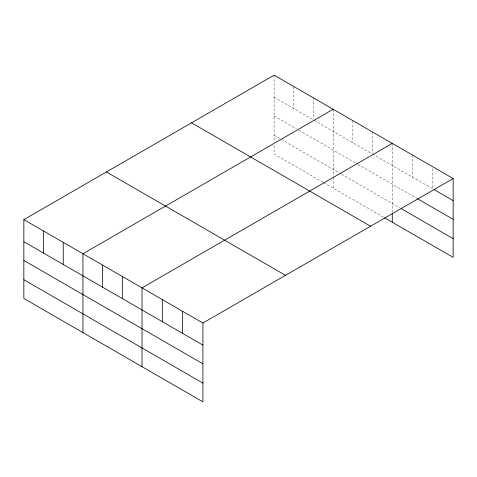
<?xml version="1.0" encoding="UTF-8"?>
<svg xmlns="http://www.w3.org/2000/svg" width="477" height="477" viewBox="0 0 477 477"><rect width="100%" height="100%" fill="white"/><g stroke="black" fill="none" stroke-linecap="round" stroke-linejoin="round"><path stroke-width="0.36" stroke-dasharray="2.38 1.79" d="M274.09 97.248L312.846 119.626M314.122 120.359L371.941 153.743M372.573 154.107L432.86 188.91L432.86 166.819M274.09 115.971L296.33 128.814M298.87 130.281L357.327 164.028M357.959 164.392L417.005 198.48M274.09 135.265L340.805 173.783M341.443 174.147L399.881 207.889M323.012 182.232L274.09 153.988L274.09 144.626M323.65 182.602L383.377 217.083M412.563 155.103L412.563 177.194M392.273 143.386L392.273 212.134M372.573 132.016L372.573 153.373M352.879 120.645L352.879 142.736M333.179 109.275L333.179 176.579M333.179 177.301L333.179 188.099M313.484 97.904L313.484 119.256M293.79 86.534L293.79 108.625M274.09 75.157L274.09 141.747"/><path stroke-width="0.72" d="M453.15 178.535L274.09 75.157L23.85 219.635L23.85 298.465L202.91 401.843L202.91 323.012L453.15 178.535L453.15 257.365L384.647 217.816M333.179 109.275L82.938 253.752L82.938 332.576M392.273 143.386L142.027 287.864L142.027 366.694M434.124 189.643L453.15 200.626M417.637 198.849L453.15 219.354M401.151 208.622L453.15 238.643M191.51 122.833L370.569 226.217M106.431 171.958L285.49 275.336M23.85 219.635L202.91 323.012M23.85 241.726L202.91 345.104M23.85 260.448L202.91 363.826M23.85 279.737L202.91 383.12M392.273 213.577L392.273 222.216M182.613 311.296L182.613 333.387M162.323 299.58L162.323 321.671M122.333 276.493L122.333 298.584M102.638 265.123L102.638 287.214M63.244 242.376L63.244 264.467M43.544 231.005L43.544 253.096"/></g></svg>
